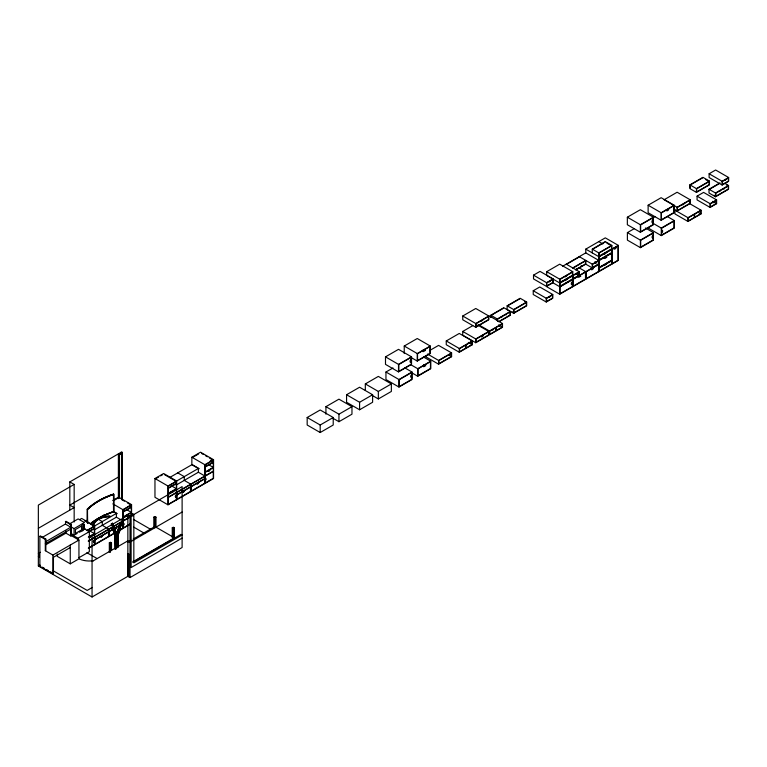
<?xml version="1.0" encoding="UTF-8"?>
<svg xmlns="http://www.w3.org/2000/svg" width="767" height="767" viewBox="0 0 767 767"><rect width="100%" height="100%" fill="white"/><g stroke="black" fill="none" stroke-linecap="round" stroke-linejoin="round"><path stroke-width="1.15" d="M116.987 538.415L117.015 537.408A20.134 11.62 60 0 1 120.745 529.451L121.857 528.808A20.134 11.62 60 0 0 118.137 536.766L118.108 537.763L116.987 538.415L116.987 547.782M117.974 547.168L117.993 536.363L116.872 535.721A20.239 11.687 -60 0 1 120.764 523.209L121.886 524.014A20.134 11.62 -60 0 0 118.156 536.267L118.108 547.139M84.782 528.866L82.97 529.47L82.97 530.112L84.754 529.019M493.344 329.12L492.798 330.059L492.261 329.743M499.72 325.438L499.183 326.378L498.636 326.061M550.054 296.378L549.508 297.318L548.971 297.002M713.895 201.788L713.348 202.728L712.802 202.411M110.045 516.124L107.955 516.143A16.155 9.329 0 0 0 101.512 517.274L101.685 517.591A16.136 9.319 0 0 1 109.767 516.344L109.767 516.728A16.136 9.319 0 0 0 93.612 526.057M100.525 518.022L95.386 520.937A28.379 16.385 0 0 1 92.107 522.174M69.816 509.911L69.816 481.916L121.895 451.849L121.895 499.777M118.386 498.636L118.386 453.872L119.47 454.505L122.183 452.933L122.183 499.633M74.159 522.001L74.159 484.428L38.35 505.098L38.35 565.979L92.059 596.994L127.859 576.324L130.035 577.57L182.115 547.504L182.115 486.614L130.035 516.69L127.859 515.434L92.059 536.104L92.059 596.994M118.386 477.074L69.816 505.117L74.159 507.62L38.35 528.29M39.884 536.286L40.421 535.97L45.847 539.105L45.847 550.38L45.301 550.696L45.301 539.412L39.884 536.286L39.884 566.353L52.904 573.869L53.441 573.553L53.441 557.273L70.257 547.561M42.415 537.322L65.377 524.072L65.924 521.253L71.341 524.379L71.341 535.654L78.943 540.045L78.943 558.836L70.257 563.85L57.237 556.334L57.237 554.004M69.615 523.842L78.148 518.914L84.495 522.576L74.063 528.597L71.35 527.025M45.301 539.412L45.847 539.105M65.377 521.56L70.804 524.695L71.341 524.379M79.739 519.547L81.666 518.434L94.686 525.951L94.686 544.752M112.768 500.477L118.549 497.141L131.569 504.657L131.569 515.223M113.468 500.698L118.549 497.764M169.689 477.525L191.855 464.725L191.855 457.209L200.532 452.194L213.552 459.721L213.552 478.512L167.983 504.82L154.963 497.304L154.963 478.512L163.639 473.498L176.659 481.014L176.659 499.806M45.847 541.607L70.804 527.197L65.377 524.072M155.5 478.819L158.558 477.064M160.591 475.885L162.623 474.715M193.409 456.94L198.5 453.997M45.301 543.803L71.341 528.77M85.319 521.33L87.38 520.131M45.953 544.675L65.924 533.151L70.804 535.97L71.341 535.654M40.392 552.269L38.35 553.458L39.433 554.081L39.433 557.216L38.35 556.583M75.099 534.637L77.16 533.439M79.231 532.25L82.846 530.726L82.846 524.091L82.328 523.832M385.494 356.856L398.514 349.34L411.534 356.856L411.534 364.373L398.514 371.89L385.494 364.373L385.494 356.856L398.514 364.373L411.534 356.856M404.238 353.549L404.238 346.032L417.258 338.515L430.277 346.032L430.277 353.549L417.258 361.065L411.246 357.595M627.348 217.214L640.368 209.698L653.388 217.214L653.388 224.731L640.368 232.248L627.348 224.731L627.348 217.214L640.368 224.731L653.388 217.214M648.125 205.22L661.144 197.704L674.164 205.22L674.164 212.737L661.144 220.254L648.125 212.737L648.125 205.22L661.144 212.737L674.164 205.22M86.968 530.409L116.383 513.43L113.487 511.647L111.023 512.519A72.961 42.127 0 0 0 90.755 523.727M112.874 503.881L122.893 509.672L131.569 504.657M87.294 530.534L94.408 526.421L94.408 528.3L88.31 531.828M131.301 505.127L123.161 509.825L123.161 511.704L131.301 507.006L131.301 505.127L127.38 502.864M154.963 478.512L167.983 486.029L198.365 468.484L198.365 472.242L176.199 485.041M191.855 457.209L204.875 464.725L213.552 459.721M88.31 532.145L94.408 528.616L94.408 533.631L88.31 537.149M462.75 316.004L475.77 308.487L488.79 316.004L488.79 319.772L475.77 327.288L462.75 319.772L462.75 316.004L475.77 323.53L488.79 316.004M533.516 275.152L540.026 271.393L553.045 278.91L553.045 282.668L546.535 286.427L533.516 278.91L533.516 275.152L546.535 282.668L553.045 278.91M689.917 184.857L702.936 177.34L709.446 181.098L709.446 184.857L696.426 192.373L689.917 188.615L689.917 184.857L696.426 188.615L709.446 181.098M709.12 173.764L715.63 170.006L728.65 177.522L728.65 181.28L722.14 185.039L709.12 177.522L709.12 173.764L722.14 181.28L728.65 177.522M71.053 534.244L77.956 538.233L89.346 531.656L89.346 551.694L78.991 557.676M176.391 481.484L168.251 486.182L168.251 488.061L176.391 483.363L176.391 481.484L164.617 474.687M213.284 460.19L205.144 464.888L205.144 466.767L213.284 462.07L213.284 460.19L209.353 457.918M702.668 177.81L690.195 185.01L690.195 188.145M94.216 529.978L116.383 517.188L122.893 520.946L94.686 537.226M213.284 462.376L205.144 467.074L205.144 472.088L213.284 467.391L213.284 462.376L211.318 461.245M45.301 550.696L52.904 555.078L78.943 540.045M579.258 275.439L579.258 271.681L559.728 282.956L546.708 275.439L546.708 271.681L559.728 264.164L572.748 271.681L572.748 286.714M562.518 266.312L585.767 252.889L585.767 249.131L605.297 237.856L618.317 245.373L618.317 260.406L559.728 294.231L546.708 286.714M38.35 565.979L39.98 565.039M111.368 523.89L112.49 523.238A20.239 11.687 60 0 1 116.383 535.749L115.098 536.306A20.134 11.62 60 0 0 111.368 524.043L111.368 523.89A20.239 11.687 60 0 1 115.261 536.401L115.261 549.23M131.301 512.327L123.161 517.025L123.161 512.02L131.301 507.323L131.301 512.327L126.402 509.499M111.368 524.043L112.49 523.238M89.26 536.603L94.408 533.937L94.408 537.389L88.31 540.908M39.884 566.353L40.421 566.036M130.035 577.57L130.035 515.434L132.749 513.871L133.832 514.494L133.832 562.853L182.115 534.973L181.031 534.35L132.749 562.221M176.391 488.684L168.251 493.382L168.251 488.378L176.391 483.68L176.391 488.684L171.482 485.856M592.277 252.889L592.277 249.131L605.297 241.615L611.807 245.373L611.807 264.164M709.178 181.568L696.704 188.768L696.704 191.903L709.178 184.694L709.178 181.568L705.458 179.42M566.516 264.327L578.989 257.118M592.555 249.285L605.029 242.084M130.285 516.68L123.161 520.783L123.161 517.341L131.301 512.644L131.301 514.945M88.31 541.224L94.408 537.696L94.408 544.589L88.31 548.117M130.285 516.987L123.161 521.1L123.161 527.993L130.285 523.88M94.955 539.575L108.521 531.752M109.058 531.435L122.624 523.602M176.659 492.289L204.875 476L198.365 472.242M404.238 346.032L417.258 353.549L430.277 346.032M94.955 539.891L108.521 532.058M109.058 531.752L114.034 528.875M115.031 528.3A1.15 0.662 -60 0 0 115.846 528.77A1.15 0.662 -60 0 0 116.651 527.36L116.383 527.207A1.15 0.662 -60 0 1 115.568 528.616A1.15 0.662 -60 0 1 114.753 528.147L122.624 523.919M307.174 417.497L320.194 409.981L333.214 417.497L333.214 425.014L320.194 432.53L307.174 425.014L307.174 417.497L320.194 425.014L333.214 417.497M325.927 414.19L325.927 406.673L338.947 399.156L351.967 406.673L351.967 414.19L338.947 421.706L332.936 418.236M346.569 394.746L359.589 387.23L372.609 394.746L372.609 402.263L359.589 409.779L346.569 402.263L346.569 394.746L359.589 402.263L372.609 394.746M365.322 390.365L365.322 383.922L378.342 376.405L391.362 383.922L391.362 391.438L378.342 398.955L372.331 395.484M404.986 367.968L411.994 372.014L411.994 379.531L398.974 387.047L385.954 379.531L385.954 372.014L392.963 367.968M645.421 227.991L653.436 232.622L653.436 240.138L640.416 247.655L627.396 240.138L627.396 232.622L634.405 228.576M653.283 217.675L655.277 216.515M176.928 494.638L190.494 486.805M191.041 486.499L204.597 478.666M411.256 359.522C409.77 359.589 409.52 363.548 411.256 362.024M653.12 219.88C651.643 219.947 651.384 223.916 653.12 222.382M176.928 494.955L190.494 487.122M191.041 486.805L204.597 478.982M690.147 199.756L677.127 192.239L664.107 199.756L677.127 207.272L690.147 199.756L690.147 203.514L677.127 211.03L674.126 209.295M429.568 350.586L438.58 345.39L451.6 352.906L451.6 356.665L438.58 364.181L425.56 356.665M446.26 340.96L459.28 333.444L472.299 340.96L472.299 344.719L459.28 352.235L446.26 344.719L446.26 340.96L459.28 348.477L472.299 340.96M477.764 325.074L488.78 331.44L488.78 335.198L475.761 342.715L462.741 335.198L462.741 331.44L472.76 325.659M490.813 317.116L490.813 315.237L503.833 307.72L510.343 311.479L510.343 315.237L499.327 321.594M507.15 305.803L520.17 298.277L526.68 302.035L526.68 305.803L513.66 313.32L507.15 309.561L507.15 305.803L513.66 309.561L526.68 302.035M533.238 290.741L539.747 286.983L552.767 294.499L552.767 298.258L546.257 302.016L533.238 294.499L533.238 290.741L546.257 298.258L552.767 294.499M572.748 267.923L585.767 260.406L585.767 264.164L575.758 269.946M592.277 249.131L598.787 252.889L611.807 245.373M697.078 196.151L703.588 192.392L716.608 199.909L716.608 203.667L710.098 207.426L697.078 199.909L697.078 196.151L710.098 203.667L716.608 199.909M724.825 183.342L728.545 185.489L728.545 189.248L715.525 196.774L709.015 193.006L709.015 189.248L720.031 182.891M503.564 308.19L491.081 315.39L491.081 317.48M507.418 305.956L519.901 298.747M573.026 268.086L585.499 260.876L585.499 264.011L576.544 269.179L576.822 268.392L577.637 268.555M611.539 245.843L599.065 253.043L599.065 256.178L611.539 248.978L611.539 245.843L606.889 243.158M709.293 189.411L718.89 183.869M88.895 548.089L130.611 524.005M546.708 271.681L559.728 279.198L572.748 271.681M618.317 245.373L598.787 256.648L585.767 249.131M112.49 523.401A20.134 11.62 60 0 1 116.22 535.663L115.098 536.306L115.453 546.861M116.872 535.721L117.035 535.625A20.134 11.62 -60 0 1 120.764 523.362L120.764 523.209M116.852 547.811L116.852 537.312L117.974 536.67A20.239 11.687 60 0 1 121.857 528.655M117.015 537.408L117.974 536.67M109.326 552.345L109.326 542.844L110.41 542.221L111.493 542.844L111.493 550.648M133.142 539.124L153.812 527.188L153.812 517.169L154.896 516.536L155.979 517.169L155.979 527.188L173.342 537.207M490.813 315.237L497.323 318.995L510.343 311.479M579.258 256.648L592.277 264.164L611.807 252.889M709.015 189.248L715.525 193.006L728.545 185.489M513.938 312.85L526.411 305.64L526.411 302.505L513.938 309.715L513.938 312.85L512.068 311.776M715.803 196.304L728.276 189.094L728.276 185.959L715.803 193.169L715.803 196.304L713.943 195.221M109.326 542.844L110.41 543.477L111.493 542.844M153.812 517.169L154.896 517.792L155.979 517.169M498.55 321.728L510.074 315.074L510.074 311.948L497.591 319.149L497.591 321.239M325.927 406.673L338.947 414.19L351.967 406.673M365.322 383.922L378.342 391.438L391.362 383.922M385.954 372.014L398.974 379.531L411.994 372.014M410.719 364.661L417.727 368.706L430.747 361.19L430.747 368.706L417.727 376.223L411.716 372.752M598.787 264.164L559.728 286.714L552.719 282.668M627.396 232.622L640.416 240.138L653.436 232.622M653.283 223.456L661.288 228.087L674.308 220.57L674.308 228.087L661.288 235.603L648.268 228.087M572.479 281.863C570.993 281.92 570.744 285.899 572.479 284.365M427.564 354.057L438.58 360.423L451.6 352.906M462.741 331.44L475.761 338.956L488.78 331.44M489.48 331.037L502.5 323.511L502.5 327.279L489.48 334.796L489.48 331.037L478.464 324.671M598.787 267.923L611.807 260.406M92.059 561.521L127.859 540.85L130.035 542.106L182.115 512.04M687.97 217.694L700.99 210.177L700.99 213.935L687.97 221.452L674.95 213.935L674.95 210.177L687.97 217.694L687.97 221.452M127.984 542.106L131.08 540.313M172.259 527.811L173.342 528.444L173.342 538.463L172.259 537.84L172.259 527.811L173.342 527.188L174.425 527.811L174.425 538.501M173.342 528.444L174.425 527.811M133.046 561.732L173.342 538.463M92.261 587.474L87.179 590.417L53 570.677M182.115 538.108L131.119 567.551L131.119 516.057L130.035 515.434M90.803 523.947A72.903 42.089 0 0 1 111.062 512.749L113.737 511.8L113.737 494.197L111.062 495.137A72.903 42.089 0 0 0 87.419 509.384L87.15 522.164M87.15 509.25A72.961 42.127 0 0 1 113.487 494.044L113.516 511.685L111.062 512.548A72.903 42.089 0 0 0 90.803 523.746M84.178 524.772C82.002 525.951 85.156 526.613 84.178 524.772A1.687 0.978 -60 0 1 83.517 526.076L83.843 526.172A2.071 1.198 -60 0 1 84.437 524.925L84.217 524.935M83.651 527.849L84.293 526.507M110.045 516.498L107.955 516.517A16.155 9.329 0 0 0 101.512 517.658L99.624 517.984M95.77 521.004A16.136 9.319 0 0 0 93.612 525.673L93.248 524.628A16.155 9.329 0 0 1 95.204 520.918L95.77 521.004L95.77 520.141A16.136 9.319 0 0 1 98.339 518.214M83.517 527.773L83.843 527.869A2.071 1.198 -60 0 1 84.437 526.622L83.651 526.785L83.536 527.811A1.687 0.978 -60 0 0 84.111 526.526L84.217 526.632M726.416 184.885L728.276 185.959M712.601 201.357L716.608 203.667M689.974 203.811L700.99 210.177M697.989 212.2L700.99 213.935M668.469 208.509C669.85 209.813 666.053 212.277 666.302 209.765M667.3 216.515L674.308 220.57M598.787 241.615L602.795 243.925M606.112 256.178C607.502 257.463 603.677 259.975 603.945 257.434M604.799 256.36L606.802 257.52M585.767 252.889L598.787 260.406M594.789 261.854L596.784 263.014M593.092 267.453C594.483 268.747 590.667 271.24 590.926 268.709M585.269 263.877L592.277 267.923L592.277 264.164M578.759 267.635L585.767 271.681L585.767 279.198M566.238 264.164L579.258 271.681M580.073 274.969C581.453 276.273 577.656 278.747 577.906 276.225M576.257 273.704L580.763 276.312M524.551 301.431L526.411 302.505M489.48 315.994L502.5 323.511M498.502 324.959L502.5 327.279M468.292 342.398L472.299 344.719M448.599 354.929L451.6 356.665M424.582 349.321C425.973 350.615 422.147 353.088 422.416 350.567M423.269 349.503L425.273 350.653M423.739 357.134L430.747 361.19M423.739 364.661L425.733 365.811M422.876 365.725L423.154 365.888A1.534 0.882 -60 0 0 424.237 366.511A1.534 0.882 -60 0 0 425.321 364.632L425.052 364.478A1.534 0.882 -60 0 1 424.247 366.147A1.534 0.882 -60 0 1 423.02 366.271M201.51 453.393L203.476 454.524M205.431 455.656L207.397 456.787M210.34 460.363L213.284 462.07M208.375 464.562L213.284 467.391M208.125 470.363L208.394 470.526A1.15 0.662 -60 0 0 209.209 470.996A1.15 0.662 -60 0 0 210.024 469.586L209.755 469.423A1.15 0.662 -60 0 1 209.151 470.679A1.15 0.662 -60 0 1 208.231 470.775M192.392 464.725L199.257 468.695M191.855 464.725L198.365 468.484M177.743 472.875L184.253 476.633L184.253 480.391L190.762 484.15L190.762 491.666M174.425 482.232L176.391 483.363M122.183 452.933L121.1 452.309L121.1 454.63M182.632 491.35L182.901 491.503A1.15 0.662 -60 0 0 183.716 491.973A1.15 0.662 -60 0 0 184.531 490.564L184.253 490.41A1.15 0.662 -60 0 1 183.754 491.57A1.15 0.662 -60 0 1 182.862 491.877M171.233 491.666L171.511 491.82A1.15 0.662 -60 0 0 172.316 492.289A1.15 0.662 -60 0 0 173.131 490.88L172.863 490.727A1.15 0.662 -60 0 1 172.364 491.887A1.15 0.662 -60 0 1 171.472 492.193M176.122 495.108L176.391 495.261A1.15 0.662 -60 0 0 175.576 496.671A1.15 0.662 -60 0 0 176.391 497.141L176.122 496.987A1.15 0.662 -60 0 1 175.307 496.517A1.15 0.662 -60 0 1 176.122 495.108L176.122 496.987M122.48 500.026L124.436 501.167M129.345 505.875L131.301 507.006M153.812 527.188L154.896 527.811L154.896 517.792M69.816 481.916L74.159 484.428M133.391 519.374L151.013 529.546M126.152 515.309L126.421 515.462A1.15 0.662 -60 0 0 127.236 515.932A1.15 0.662 -60 0 0 128.051 514.523L127.773 514.369A1.15 0.662 -60 0 1 127.073 515.702A1.15 0.662 -60 0 1 126.181 515.529M114.341 511.934L117.284 513.631M133.496 526.996L144.685 533.458M122.893 523.449L123.161 523.602A1.15 0.662 -60 0 1 123.976 524.072A1.15 0.662 -60 0 1 123.161 525.481L122.893 525.328M120.764 523.362L121.886 524.014M97.63 518.885L102.279 521.57L102.279 525.328L108.789 529.086L108.789 536.603M116.181 538.434L115.06 537.782L115.031 536.785A20.134 11.62 -60 0 0 111.301 528.827L112.423 529.47A20.134 11.62 -60 0 1 116.153 537.427L116.181 548.98M117.035 535.625L118.156 536.267M115.031 536.785L116.316 537.331A20.239 11.687 -60 0 0 112.423 529.316L112.423 529.47M84.61 520.764L89.509 523.593M91.474 524.724L93.43 525.855M92.452 527.169L94.408 528.3M100.65 536.286L100.918 536.449A1.15 0.662 -60 0 0 101.733 536.919A1.15 0.662 -60 0 0 102.548 535.51L102.279 535.347A1.15 0.662 -60 0 1 101.781 536.507A1.15 0.662 -60 0 1 100.889 536.814M89.509 530.793L94.408 533.631M84.418 528.808L89.346 531.656M82.97 529.47L84.696 528.53M94.14 541.933L94.408 542.087A1.15 0.662 -60 0 1 93.603 541.617A1.15 0.662 -60 0 1 94.408 540.208L94.14 541.933A1.15 0.662 -60 0 1 93.353 541.684A1.15 0.662 -60 0 1 93.737 540.409M71.35 533.659L74.063 535.232L74.063 528.597M86.901 552.719L97.121 558.568M42.425 567.197L44.428 568.357M46.432 569.507L48.436 570.667M50.44 571.818L52.444 572.978M113.516 511.685L113.487 511.656A72.961 42.127 0 0 0 99.355 517.84M113.737 511.8L113.698 494.169M101.512 516.412L101.685 517.591M116.22 535.663L116.248 536.689M725.937 179.401L725.122 180.504L724.853 180.034M724.748 188.001L723.933 189.094L723.664 188.624M722.14 181.28L722.14 185.039M720.414 190.504L719.599 191.597L719.321 191.127M715.525 193.006L715.525 196.774M710.098 203.667L710.098 207.426M696.426 188.615L696.426 192.373M694.614 214.166L694.614 217.301M694.346 214.319L694.346 217.454M684.73 203.197L682.831 204.923L682.553 204.453M677.127 207.272L677.127 211.03M661.288 228.087L661.288 235.603M661.144 212.737L661.144 220.254M640.416 240.138L640.416 247.655M640.368 224.731L640.368 232.248M616.15 246.936C616.802 248.316 613.495 250.454 613.983 248.192M606.39 252.573L604.482 254.299L604.214 253.829M606.39 263.858L604.482 265.574L604.214 265.104M598.787 252.889L598.787 271.681M596.074 262.285L595.269 263.388L594.991 262.918M581.971 266.044L581.156 265.89L580.887 266.676M576.544 273.56L575.739 274.663L575.461 274.193M567.321 275.132L565.423 276.849L565.154 276.379M567.321 278.891L565.423 280.607L565.154 280.137M559.728 279.198L559.728 294.231M550.332 280.789L549.517 281.882L549.249 281.412M546.535 282.668L546.535 286.427M546.257 298.258L546.257 302.016M513.66 309.561L513.66 313.32M506.546 313.981L506.268 314.767L505.463 314.604M502.203 316.483L501.388 317.586L501.119 317.116M497.323 318.995L497.323 320.874M483.363 319.455L481.465 321.181L481.197 320.711M475.77 323.53L475.77 327.288M475.761 338.956L475.761 342.715M465.924 344.949L465.924 348.084M465.655 345.102L465.655 348.237M459.28 348.477L459.28 352.235M438.58 360.423L438.58 364.181M417.727 368.706L417.727 376.223M417.258 353.549L417.258 361.065M398.974 379.531L398.974 387.047M398.514 364.373L398.514 371.89M378.342 391.438L378.342 398.955M359.589 402.263L359.589 409.779M338.947 414.19L338.947 421.706M320.194 425.014L320.194 432.53M204.875 464.725L204.875 483.517M167.983 486.029L167.983 504.82M132.749 513.871L132.749 516.229M127.859 515.434L127.859 576.324M122.893 509.672L122.893 528.463M119.47 454.505L119.47 498.138M116.383 513.43L116.383 517.188M116.316 547.83L116.316 537.331L115.194 536.689A20.239 11.687 -60 0 0 111.301 528.674M115.127 537.341L115.127 549.057M110.41 543.477L110.41 552.384M96.441 519.825L95.204 521.292A16.155 9.329 0 0 0 93.248 525.012M95.856 520.716L95.386 520.563A28.379 16.385 0 0 1 93.785 521.215M95.204 520.055L95.204 520.918M77.956 538.233L77.956 540.591M70.804 524.695L70.804 535.97M70.257 545.049L70.257 563.85M65.924 530.86L65.924 533.151M52.904 555.078L52.904 573.869M411.726 377.182A1.534 0.882 -60 0 1 410.642 376.549A1.534 0.882 -60 0 1 411.726 374.67M483.354 334.882A1.534 0.882 -60 0 1 482.27 336.761A1.534 0.882 -60 0 1 481.187 336.138M661.566 230.436A1.534 0.882 -60 0 1 662.65 231.059A1.534 0.882 -60 0 1 661.566 232.938M653.158 237.789A1.534 0.882 -60 0 1 652.075 237.156A1.534 0.882 -60 0 1 653.158 235.277M89.528 536.756A1.15 0.662 -60 0 0 90.343 537.226A1.15 0.662 -60 0 0 91.158 535.817L90.889 535.663A1.15 0.662 -60 0 1 90.285 536.919A1.15 0.662 -60 0 1 89.365 537.015M123.602 523.516A1.15 0.662 -60 0 1 123.305 524.964M116.852 537.312A20.239 11.687 60 0 1 120.745 529.297M117.993 536.363A20.239 11.687 -60 0 1 121.886 523.851M117.715 538.194A1.285 0.748 0 0 1 116.603 539.306A1.285 0.748 0 0 1 115.481 538.194M117.552 538.885A1.103 0.633 0 0 1 116.316 539.172M117.715 537.168A1.285 0.748 0 0 1 116.603 538.29A1.285 0.748 0 0 1 115.481 537.168M117.552 537.859A1.103 0.633 0 0 1 116.047 538.089M103.948 514.849A28.379 16.385 0 0 1 100.908 517.754M99.931 517.409A16.136 9.319 0 0 1 101.685 516.728M102.5 515.913A33.192 19.165 0 0 1 101.474 516.795M90.544 523.803A72.961 42.127 0 0 1 98.617 518.262M93.516 560.687A16.107 9.3 0 0 1 79.538 559.076M89.001 508.013L87.496 509.441L87.543 523.238L87.371 509.365L89.058 508.032A72.961 42.127 0 0 1 111.023 495.3L113.516 494.466L111.062 495.329A72.903 42.089 0 0 0 89.058 508.032M81.58 525.989L75.454 529.518L75.454 533.439L81.58 529.911L81.58 525.989M176.391 489.001L168.251 493.699L168.251 497.141L176.391 492.443L176.391 489.001M213.284 467.707L205.144 472.405L205.144 475.847L213.284 471.149L213.284 467.707M108.521 529.556L94.955 537.389L94.955 544.282L108.521 536.449L108.521 529.556M122.624 521.416L109.058 529.24L109.058 536.133L122.624 528.3L122.624 521.416M176.391 492.759L168.251 497.457L168.251 504.35L176.391 499.653L176.391 492.759M190.494 484.619L176.928 492.443L176.928 499.336L190.494 491.503L190.494 484.619M204.597 476.47L191.041 484.303L191.041 491.196L204.597 483.363L204.597 476.47M213.284 471.465L205.144 476.163L205.144 483.047L213.284 478.349L213.284 471.465M411.256 357.326L398.782 364.526L398.782 371.42L411.256 364.22L411.256 357.326M430.009 346.502L417.536 353.702L417.536 360.595L430.009 353.386L430.009 346.502M653.12 217.684L640.646 224.894L640.646 231.778L653.12 224.578L653.12 217.684M673.896 205.69L661.413 212.9L661.413 219.784L673.896 212.584L673.896 205.69M488.521 316.474L476.039 323.684L476.039 326.819L488.521 319.609L488.521 316.474M552.777 279.38L546.804 282.822L546.804 285.957L552.777 282.515L552.777 279.38M689.878 200.225L677.405 207.426L677.405 210.561L689.878 203.351L689.878 200.225M728.382 177.992L722.409 181.443L722.409 184.569L728.382 181.127L728.382 177.992M572.479 272.151L560.006 279.361L560.006 282.486L572.479 275.286L572.479 272.151M611.539 249.601L599.065 256.811L599.065 259.936L611.539 252.736L611.539 249.601M618.049 245.843L612.085 249.285L612.085 263.695L618.049 260.253L618.049 245.843M572.479 275.909L560.006 283.119L560.006 286.244L572.479 279.044L572.479 275.909M578.989 272.151L573.026 275.602L573.026 278.728L578.989 275.286L578.989 272.151M598.519 260.876L592.555 264.327L592.555 267.453L598.519 264.011L598.519 260.876M611.539 253.359L599.065 260.569L599.065 267.453L611.539 260.253L611.539 253.359M411.726 372.484L399.243 379.684L399.243 386.578L411.726 379.368L411.726 372.484M430.479 361.66L417.996 368.86L417.996 375.753L430.479 368.543L430.479 361.66M572.479 279.667L560.006 286.877L560.006 293.761L572.479 286.561L572.479 279.667M585.499 272.151L573.026 279.361L573.026 286.244L585.499 279.044L585.499 272.151M598.519 264.634L586.046 271.844L586.046 278.728L598.519 271.528L598.519 264.634M653.158 233.091L640.685 240.292L640.685 247.185L653.158 239.975L653.158 233.091M674.04 221.04L661.566 228.24L661.566 235.133L674.04 227.924L674.04 221.04M451.332 353.376L438.858 360.576L438.858 363.711L451.332 356.502L451.332 353.376M472.021 341.43L459.548 348.63L459.548 351.765L472.021 344.556L472.021 341.43M488.512 331.91L476.039 339.11L476.039 342.245L488.512 335.035L488.512 331.91M495.846 327.672L489.758 331.191L489.758 334.326L495.846 330.807L495.846 327.672M502.232 323.981L496.134 327.509L496.134 330.644L502.232 327.116L502.232 323.981M552.489 294.969L546.526 298.411L546.526 301.546L552.489 298.104L552.489 294.969M611.539 260.876L599.065 268.086L599.065 271.211L611.539 264.011L611.539 260.876M716.33 200.379L710.367 203.821L710.367 206.956L716.33 203.504L716.33 200.379M700.722 210.647L688.239 217.847L688.239 220.982L700.722 213.772L700.722 210.647M205.144 478.666L204.875 478.512A1.15 0.662 -60 0 1 205.681 478.982A1.15 0.662 -60 0 1 204.875 480.391L205.144 480.545A1.15 0.662 -60 0 0 205.959 479.135A1.15 0.662 -60 0 0 205.144 478.666M198.634 482.424L198.365 482.27A1.15 0.662 -60 0 1 197.55 483.68A1.15 0.662 -60 0 1 196.735 483.21L197.004 483.363A1.15 0.662 -60 0 0 197.819 483.833A1.15 0.662 -60 0 0 198.634 482.424M128.856 554.129L127.773 553.496L127.773 576.046L128.856 576.679L128.856 554.129"/></g></svg>
